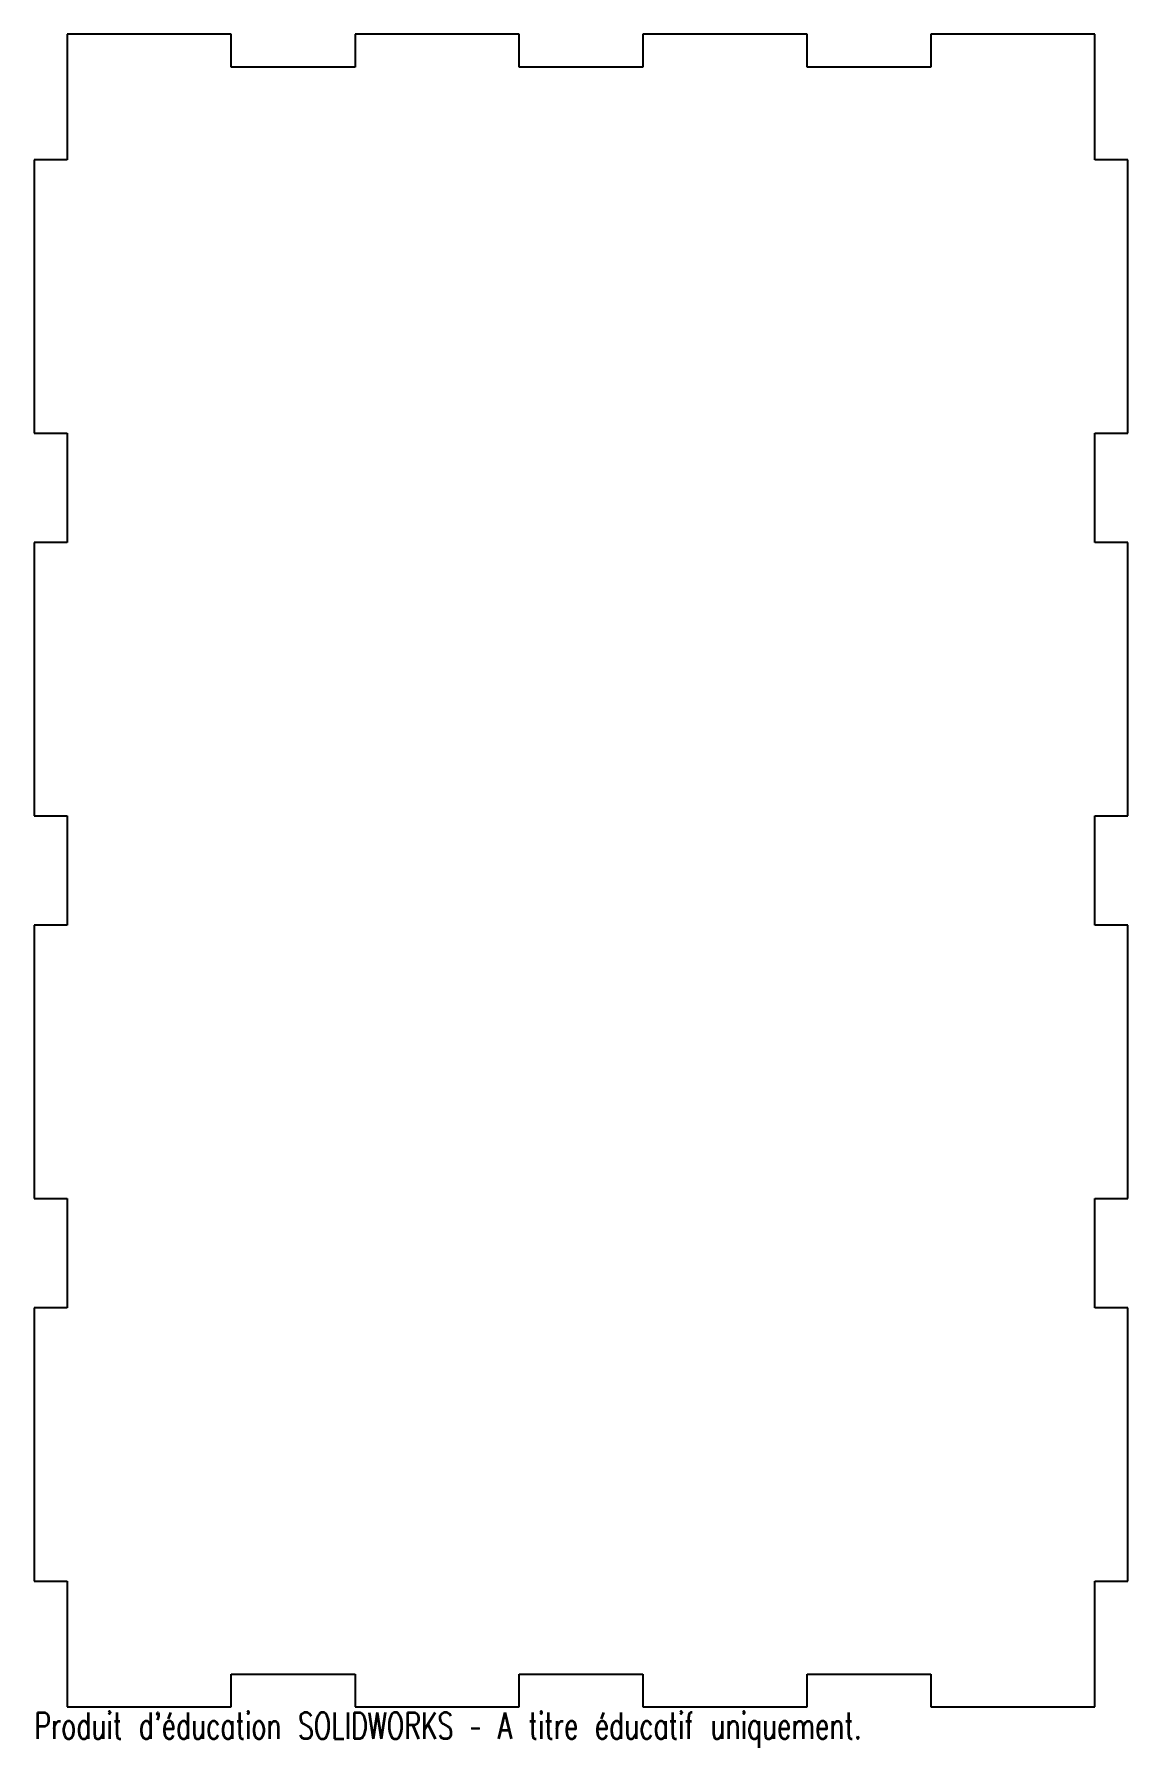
# Model space of a CAD drawing. Header units: millimetres. Extents: x -6 to 194, y -13 to 300.
import ezdxf

# ---------------------------------------------------------------- set-up
doc = ezdxf.new("R2010")
doc.units = ezdxf.units.MM
doc.styles.add('SLDTEXTSTYLE0', font='TXT', dxfattribs={"width": 0.7, "bigfont": 'bigfont'})

msp = doc.modelspace()

# ---------------------------------------------------------------- linework, layer by layer
at = {"color": 7, "linetype": 'Continuous', "lineweight": 25}
for p, q in [((0, 300), (0, 277)), ((30, 300), (0, 300)), ((30, 294), (30, 300)), ((52.67, 300), (52.67, 294)), ((82.67, 300), (52.67, 300)), ((82.67, 294), (82.67, 300)), ((105.34, 300), (105.34, 294)), ((135.34, 300), (105.34, 300)), ((135.34, 294), (135.34, 300)), ((158.01, 300), (158.01, 294)), ((188.01, 300), (158.01, 300)), ((188.01, 294), (188.01, 300)), ((52.67, 294), (30, 294)), ((105.34, 294), (82.67, 294)), ((158.01, 294), (135.34, 294)), ((188, 294), (188.01, 294)), ((188, 277), (188, 294)), ((-6, 277), (-6, 227)), ((0, 277), (-6, 277)), ((194, 277), (188, 277)), ((194, 227), (194, 277)), ((-6, 227), (0, 227)), ((0, 227), (0, 207)), ((188, 227), (194, 227)), ((188, 207), (188, 227)), ((-6, 207), (-6, 157)), ((0, 207), (-6, 207)), ((194, 207), (188, 207)), ((194, 157), (194, 207)), ((-6, 157), (0, 157)), ((0, 157), (0, 137)), ((188, 157), (194, 157)), ((188, 137), (188, 157)), ((-6, 137), (-6, 87)), ((0, 137), (-6, 137)), ((194, 137), (188, 137)), ((194, 87), (194, 137)), ((-6, 87), (0, 87)), ((0, 87), (0, 67)), ((188, 87), (194, 87)), ((188, 67), (188, 87)), ((-6, 67), (-6, 17)), ((0, 67), (-6, 67)), ((194, 67), (188, 67)), ((194, 17), (194, 67)), ((-6, 17), (0, 17)), ((0, 17), (0, -6)), ((188, 17), (194, 17)), ((188, 0), (188, 17)), ((30, 0), (52.67, 0)), ((30, -6), (30, 0)), ((52.67, 0), (52.67, -6)), ((82.67, 0), (105.34, 0)), ((82.67, -6), (82.67, 0)), ((105.34, 0), (105.34, -6)), ((135.34, 0), (158.01, 0)), ((135.34, -6), (135.34, 0)), ((158.01, 0), (158.01, -6)), ((188.01, 0), (188, 0)), ((188.01, -6), (188.01, 0)), ((0, -6), (30, -6)), ((52.67, -6), (82.67, -6)), ((105.34, -6), (135.34, -6)), ((158.01, -6), (188.01, -6))]:
    msp.add_line(p, q, dxfattribs=at)

# ---------------------------------------------------------------- texts
at = {"color": 7, "linetype": 'Continuous', "insert": (-6, -7.02), "char_height": 4.8336, "attachment_point": 1, "style": 'SLDTEXTSTYLE0'}
msp.add_mtext("Produit d'éducation SOLIDWORKS – A titre éducatif uniquement.", dxfattribs=at)

doc.saveas('drawing.dxf')
